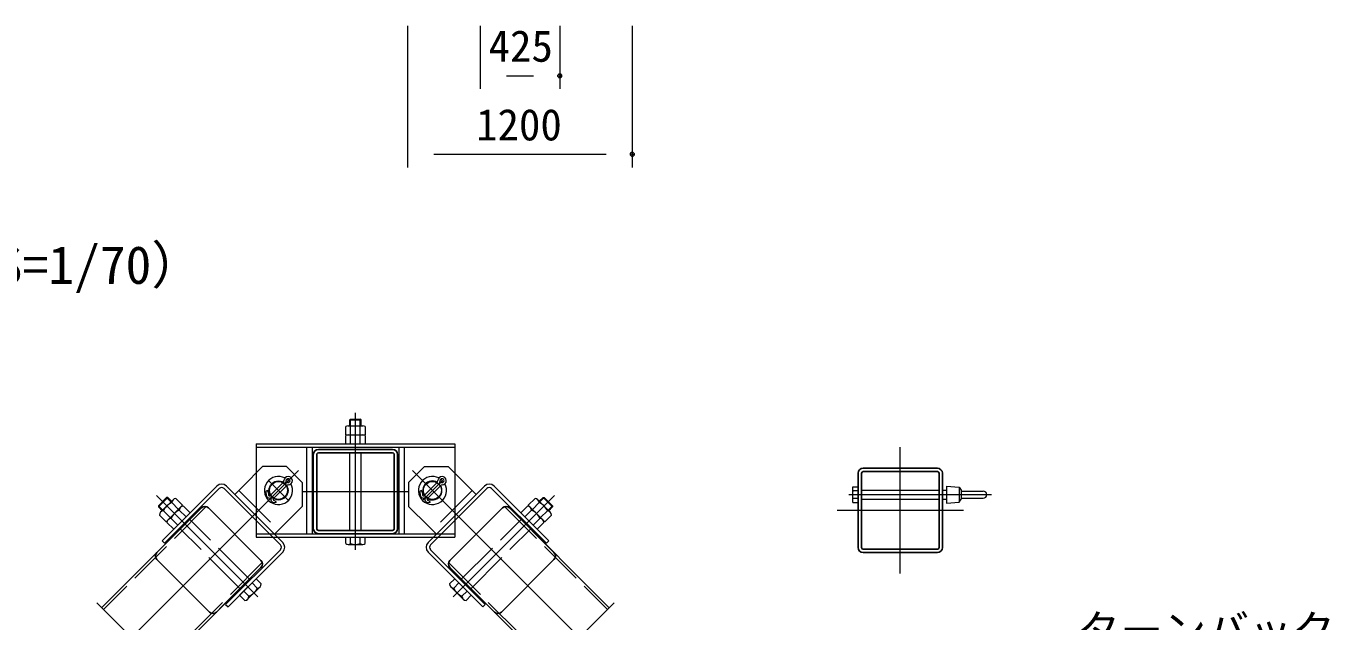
# Model space of a CAD drawing. Units: millimetres, scale not verified. Extents: x -14699 to 14701, y -10394 to 10396.
# Drawn here: x -4281 to 2640, y -6452 to -3275 of the extents above; entities that cross this region are included whole.
import ezdxf
from ezdxf.enums import TextEntityAlignment as Align

# ---------------------------------------------------------------- set-up
doc = ezdxf.new("R2010")
doc.units = ezdxf.units.MM
doc.header["$LTSCALE"] = 40
doc.header["$PDMODE"] = 32
doc.header["$PDSIZE"] = 20
doc.linetypes.add('DASHED', pattern=[7.5, 6, -1.5])
doc.linetypes.add('USER1', pattern=[50.8, 31.75, -6.35, 6.35, -6.35])
for name, color, linetype, lineweight in [('0-0_D-TTL-TXT', 7, 'Continuous', 13), ('0-1_D-STR1', 1, 'Continuous', 25), ('0-2_D-BMK', 2, 'USER1', 13), ('0-3_D-STR3', 3, 'Continuous', 13), ('0-5_D-STR-DIM', 7, 'Continuous', 13), ('0-8_D-STR-TXT', 7, 'Continuous', 13)]:
    doc.layers.add(name, color=color, linetype=linetype, lineweight=lineweight)
doc.layers.add('0-7_Defpoints', color=8, linetype='Continuous')
doc.styles.add('ＭＳ ゴシック', font='')
doc.styles.get('ＭＳ ゴシック').set_extended_font_data('MS Gothic')

msp = doc.modelspace()

# ---------------------------------------------------------------- linework, layer by layer
at = {"layer": '0-1_D-STR1'}
for p, q in [((-2323.33, -5536.24), (-2719.33, -5536.24)), ((-2746.33, -5563.24), (-2746.33, -5959.24)), ((-2728.33, -5563.24), (-2728.33, -5959.24)), ((-2323.33, -5554.24), (-2719.33, -5554.24)), ((-2314.33, -5959.24), (-2314.33, -5563.24)), ((-2296.33, -5959.24), (-2296.33, -5563.24)), ((162.8, -5663.63), (162.8, -6059.63)), ((180.8, -5663.63), (180.8, -6059.63)), ((585.8, -5636.63), (189.8, -5636.63)), ((585.8, -5654.63), (189.8, -5654.63)), ((594.8, -6059.63), (594.8, -5663.63)), ((612.8, -6059.63), (612.8, -5663.63)), ((-3343.87, -5848.58), (-3876.6, -6381.31)), ((-3581.45, -6086.16), (-3343.87, -5848.58)), ((-3305.68, -5848.58), (-3025.67, -6128.59)), ((-1736.98, -5848.58), (-2016.99, -6128.59)), ((-1461.21, -6086.16), (-1698.79, -5848.58)), ((-1698.79, -5848.58), (-1166.06, -6381.31)), ((-2719.33, -5968.24), (-2323.33, -5968.24)), ((-2719.33, -5986.24), (-2323.33, -5986.24)), ((189.8, -6068.63), (585.8, -6068.63)), ((189.8, -6086.63), (585.8, -6086.63)), ((-3301.44, -6404.36), (-3581.45, -6124.35)), ((-1741.22, -6404.36), (-1461.21, -6124.35)), ((-3025.67, -6166.77), (-3558.4, -6699.51)), ((-3025.67, -6166.77), (-3263.26, -6404.36)), ((-2016.99, -6166.77), (-1779.4, -6404.36)), ((-2016.99, -6166.77), (-1484.26, -6699.51))]:
    msp.add_line(p, q, dxfattribs=at)
at = {"layer": '0-1_D-STR1', "linetype": 'DASHED'}
for p, q in [((-3317.79, -5841.59), (-3867.05, -6390.86)), ((-1724.87, -5841.59), (-1175.61, -6390.86)), ((-3018.68, -6140.69), (-3567.95, -6689.96)), ((-2023.98, -6140.69), (-1474.71, -6689.96))]:
    msp.add_line(p, q, dxfattribs=at)
at = {"layer": '0-1_D-STR1'}
for centre, radius, start, end in [((-2719.33, -5563.24), 27, 90, 180), ((-2323.33, -5563.24), 27, 0, 90), ((-2719.33, -5563.24), 9, 90, 180), ((-2323.33, -5563.24), 9, 0, 90), ((189.8, -5663.63), 27, 90, 180), ((189.8, -5663.63), 9, 90, 180), ((585.8, -5663.63), 27, 0, 90), ((585.8, -5663.63), 9, 0, 90), ((-3324.77, -5867.67), 27, 45, 135), ((-1717.89, -5867.67), 27, 45, 135), ((-2719.33, -5959.24), 27, 180, 270), ((-2719.33, -5959.24), 9, 180, 270), ((-2323.33, -5959.24), 27, 270, 0), ((-2323.33, -5959.24), 9, 270, 0), ((-3562.36, -6105.26), 27, 135, 225), ((-1480.3, -6105.26), 27, 315, 45), ((189.8, -6059.63), 27, 180, 270), ((189.8, -6059.63), 9, 180, 270), ((585.8, -6059.63), 27, 270, 0), ((585.8, -6059.63), 9, 270, 0), ((-3044.76, -6147.68), 27, 315, 45), ((-1997.9, -6147.68), 27, 135, 225), ((-3282.35, -6385.27), 27, 225, 315), ((-1760.31, -6385.27), 27, 225, 315)]:
    msp.add_arc(centre, radius, start, end, dxfattribs=at)
at = {"layer": '0-2_D-BMK'}
for p, q in [((-2521.33, -6072.41), (-2521.33, -5340.91)), ((387.8, -6199.13), (387.8, -5524.13)), ((-2826.26, -5649.17), (-3717.5, -6540.41)), ((-2216.4, -5649.17), (-1325.16, -6540.41)), ((-2984.38, -5703.19), (-2880.28, -5807.29)), ((-2058.28, -5703.19), (-2162.38, -5807.29)), ((-2058.37, -5703.28), (-2162.29, -5807.2)), ((-3042.98, -6323.41), (-3583.81, -5782.59)), ((-2802.58, -5761.24), (-2240.08, -5761.24)), ((-1999.68, -6323.41), (-1458.85, -5782.59)), ((113.19, -5777.63), (874.17, -5777.63)), ((725.3, -5861.63), (50.3, -5861.63))]:
    msp.add_line(p, q, dxfattribs=at)
at = {"layer": '0-3_D-STR3'}
for p, q in [((-2551.33, -5378.3), (-2547.27, -5374.24)), ((-2551.33, -5410.24), (-2551.33, -5378.3)), ((-2551.33, -5378.3), (-2491.33, -5378.3)), ((-2547.27, -5374.24), (-2495.39, -5374.24)), ((-2547.27, -5410.24), (-2547.27, -5374.24)), ((-2495.39, -5410.24), (-2495.39, -5374.24)), ((-2491.33, -5378.3), (-2495.39, -5374.24)), ((-2491.33, -5410.24), (-2491.33, -5378.3)), ((-2573.23, -5458.24), (-2573.23, -5414.44)), ((-2573.23, -5458.24), (-2469.43, -5458.24)), ((-2573.23, -5506.24), (-2573.23, -5462.44)), ((-2561.02, -5410.24), (-2482.39, -5410.24)), ((-2561.02, -5458.24), (-2482.39, -5458.24)), ((-2547.28, -5458.24), (-2547.28, -5414.44)), ((-2547.28, -5506.24), (-2547.28, -5462.44)), ((-2495.38, -5458.24), (-2495.38, -5414.44)), ((-2495.38, -5506.24), (-2495.38, -5462.44)), ((-2469.43, -5414.44), (-2469.43, -5458.24)), ((-2469.43, -5462.44), (-2469.43, -5506.24)), ((-3052.33, -5506.24), (-1990.33, -5506.24)), ((-3052.33, -5506.24), (-3052.33, -6004.24)), ((-3052.33, -5524.24), (-1990.33, -5524.24)), ((-2782.33, -5524.24), (-2782.33, -5986.24)), ((-2752.33, -5524.24), (-2752.33, -5986.24)), ((-2573.23, -5506.24), (-2469.43, -5506.24)), ((-2290.33, -5524.24), (-2290.33, -5986.24)), ((-2260.33, -5524.24), (-2260.33, -5986.24)), ((-1990.33, -5506.24), (-1990.33, -6004.24)), ((-2551.33, -5968.24), (-2551.33, -5554.24)), ((-2491.33, -5968.24), (-2491.33, -5554.24)), ((-3210.22, -5731.9), (-2909, -6033.13)), ((-3123.25, -5734.03), (-3165.67, -5776.45)), ((-1832.44, -5731.9), (-2133.66, -6033.13)), ((-1919.41, -5734.03), (-1876.98, -5776.45)), ((-1781.52, -5731.9), (-1488.78, -6024.65)), ((135.2, -5736.08), (162.8, -5736.08)), ((162.8, -5736.08), (162.8, -5819.18)), ((633.8, -5732.63), (633.8, -5822.63)), ((702.8, -5737.13), (702.8, -5818.13)), ((-3529.74, -5792.62), (-3573.77, -5836.65)), ((-3522.85, -5792.62), (-3573.77, -5843.54)), ((-3495.13, -5804.68), (-3563.39, -5872.94)), ((-3248.41, -5744.63), (-3541.15, -6037.37)), ((-3506.41, -5815.96), (-3529.74, -5792.62)), ((-3522.85, -5792.62), (-3529.74, -5792.62)), ((-3502.96, -5812.51), (-3522.85, -5792.62)), ((-3443.99, -5834.15), (-3480.05, -5798.09)), ((-3222.95, -5744.63), (-2921.72, -6045.86)), ((-2999.69, -5765.21), (-2994.93, -5754.37)), ((-2999.69, -5765.21), (-2997.98, -5779.67)), ((-2994.93, -5754.37), (-2987.77, -5763.8)), ((-2987.77, -5763.8), (-2986.07, -5778.26)), ((-2952.16, -5810.05), (-2956.6, -5808.62)), ((-2952.16, -5810.05), (-2944.3, -5818.9)), ((-2177.69, -5765.21), (-2175.98, -5779.67)), ((-2165.77, -5763.8), (-2164.07, -5778.26)), ((-2130.16, -5810.05), (-2134.6, -5808.62)), ((-1819.71, -5744.63), (-2120.94, -6045.86)), ((-1794.25, -5744.63), (-1501.51, -6037.37)), ((-1598.67, -5834.15), (-1562.6, -5798.09)), ((-1547.53, -5804.68), (-1479.27, -5872.94)), ((-1539.69, -5812.51), (-1519.8, -5792.62)), ((-1536.25, -5815.96), (-1512.91, -5792.62)), ((-1519.8, -5792.62), (-1468.89, -5843.54)), ((-1519.8, -5792.62), (-1512.91, -5792.62)), ((-1512.91, -5792.62), (-1468.89, -5836.65)), ((132.8, -5746.01), (132.8, -5809.02)), ((162.8, -5756.86), (135.2, -5756.86)), ((162.8, -5798.41), (135.2, -5798.41)), ((180.8, -5753.63), (594.8, -5753.63)), ((180.8, -5801.63), (594.8, -5801.63)), ((612.8, -5753.63), (633.8, -5753.63)), ((612.8, -5801.63), (633.8, -5801.63)), ((702.8, -5818.13), (713.11, -5801.63)), ((713.11, -5753.63), (713.11, -5801.63)), ((713.11, -5758.88), (831.05, -5758.88)), ((713.11, -5796.38), (831.05, -5796.38)), ((-3550.43, -5859.98), (-3573.77, -5836.65)), ((-3573.77, -5836.65), (-3573.77, -5843.54)), ((-3553.88, -5863.43), (-3573.77, -5843.54)), ((-3510.18, -5900.34), (-3546.24, -5864.27)), ((-3443.99, -5834.15), (-3532.24, -5922.4)), ((-3454.82, -5844.98), (-3523.08, -5913.24)), ((-3466.05, -5856.21), (-3502.12, -5820.15)), ((-3403.69, -5874.46), (-3491.93, -5962.7)), ((-3425.75, -5896.52), (-3461.81, -5860.46)), ((-3403.69, -5874.46), (-3439.75, -5838.39)), ((-2133.85, -5821.47), (-2138.29, -5820.04)), ((-1638.97, -5874.46), (-1602.91, -5838.39)), ((-1638.97, -5874.46), (-1550.73, -5962.7)), ((-1616.91, -5896.52), (-1580.85, -5860.46)), ((-1598.67, -5834.15), (-1510.42, -5922.4)), ((-1587.84, -5844.98), (-1519.58, -5913.24)), ((-1576.61, -5856.21), (-1540.54, -5820.15)), ((-1532.48, -5900.34), (-1496.42, -5864.27)), ((-1492.23, -5859.98), (-1468.89, -5836.65)), ((-1488.78, -5863.43), (-1468.89, -5843.54)), ((-1468.89, -5836.65), (-1468.89, -5843.54)), ((135.2, -5819.18), (162.8, -5819.18)), ((633.8, -5822.63), (702.8, -5818.13)), ((-3568.3, -5886.34), (-3532.24, -5922.4)), ((-3528, -5926.64), (-3491.93, -5962.7)), ((-3469.87, -5940.64), (-3505.93, -5904.58)), ((-2911.12, -5946.16), (-2953.54, -5988.58)), ((-2131.54, -5946.16), (-2089.12, -5988.58)), ((-1572.79, -5940.64), (-1536.72, -5904.58)), ((-1514.66, -5926.64), (-1550.73, -5962.7)), ((-1474.36, -5886.34), (-1510.42, -5922.4)), ((-3052.33, -5986.24), (-1990.33, -5986.24)), ((-3052.33, -6004.24), (-1990.33, -6004.24)), ((-2573.23, -6004.24), (-2469.43, -6004.24)), ((-2573.23, -6039.04), (-2573.23, -6004.24)), ((-2547.28, -6039.04), (-2547.28, -6004.24)), ((-2495.38, -6039.04), (-2495.38, -6004.24)), ((-2469.43, -6039.04), (-2469.43, -6004.24)), ((-2921.72, -6071.32), (-3214.47, -6364.06)), ((-2909, -6084.04), (-3201.74, -6376.79)), ((-2561.02, -6043.24), (-2482.39, -6043.24)), ((-2133.66, -6084.04), (-1840.92, -6376.79)), ((-2120.94, -6071.32), (-1828.19, -6364.06)), ((-1488.78, -6024.65), (-1501.51, -6037.37)), ((-3051.55, -6226.6), (-3139.79, -6314.84)), ((-3023.97, -6254.17), (-3051.55, -6226.6)), ((-2018.69, -6254.17), (-1991.11, -6226.6)), ((-1991.11, -6226.6), (-1902.86, -6314.84)), ((-3090.16, -6320.36), (-3117.73, -6292.78)), ((-3030.56, -6269.25), (-3098.82, -6337.51)), ((-3046.03, -6276.24), (-3073.61, -6248.66)), ((-2012.1, -6269.25), (-1943.84, -6337.51)), ((-1996.63, -6276.24), (-1969.05, -6248.66)), ((-1952.5, -6320.36), (-1924.93, -6292.78)), ((-3214.47, -6364.06), (-3201.74, -6376.79)), ((-3112.22, -6342.42), (-3139.79, -6314.84)), ((-1930.44, -6342.42), (-1902.86, -6314.84)), ((-1828.19, -6364.06), (-1840.92, -6376.79))]:
    msp.add_line(p, q, dxfattribs=at)
at = {"layer": '0-3_D-STR3', "linetype": 'DASHED'}
for p, q in [((-3017.18, -5627.96), (-3123.25, -5734.03)), ((-2889.9, -5627.96), (-3017.18, -5627.96)), ((-2152.76, -5627.96), (-2025.48, -5627.96)), ((-2025.48, -5627.96), (-1919.41, -5734.03)), ((-2907.67, -5713.61), (-2975.86, -5781.8)), ((-2889.9, -5729.78), (-2958.89, -5798.77)), ((-2085.67, -5713.61), (-2153.86, -5781.8)), ((-2067.9, -5729.78), (-2136.89, -5798.77)), ((-3144.46, -5755.24), (-2932.33, -5967.37)), ((-1898.2, -5755.24), (-2110.33, -5967.37)), ((-2805.05, -5840.09), (-2911.12, -5946.16)), ((-2237.61, -5840.09), (-2131.54, -5946.16)), ((-3082.94, -6232.54), (-3409.63, -5905.85)), ((-1959.72, -6232.54), (-1633.03, -5905.85)), ((-3133.86, -6283.45), (-3460.54, -5956.76)), ((-1908.8, -6283.45), (-1582.12, -5956.76))]:
    msp.add_line(p, q, dxfattribs=at)
for points in [[(-2889.9, -5627.96), (-2805.05, -5712.81), (-2805.05, -5840.09)], [(-2152.76, -5627.96), (-2237.61, -5712.81), (-2237.61, -5840.09)]]:
    msp.add_lwpolyline(points, dxfattribs=at)
at = {"layer": '0-3_D-STR3'}
for points in [[(-3261.13, -5731.9), (-3553.88, -6024.65), (-3541.15, -6037.37)], [(633.8, -5732.63), (702.8, -5737.13), (713.11, -5753.63)], [(-2177.69, -5765.21), (-2172.93, -5754.37), (-2165.77, -5763.8)], [(-2130.16, -5810.05), (-2122.3, -5818.9), (-2133.85, -5821.47)], [(-2944.3, -5818.9), (-2955.85, -5821.47), (-2960.29, -5820.04)]]:
    msp.add_lwpolyline(points, dxfattribs=at)
for centre, radius in [((-2932.33, -5755.24), 51), ((-2932.33, -5755.24), 48), ((-2110.33, -5755.24), 48)]:
    msp.add_circle(centre, radius, dxfattribs=at)
for centre, radius, start, end in [((-2560.25, -5432.31), 22.09, 54.01973, 125.98027), ((-2560.25, -5480.31), 22.09, 54.01973, 125.98027), ((-2521.33, -5492.51), 82.27, 71.61284, 108.38716), ((-2521.33, -5540.51), 82.27, 71.61284, 108.38716), ((-2482.4, -5432.38), 22.14, 54.12648, 125.87352), ((-2482.4, -5480.38), 22.14, 54.12648, 125.87352), ((-3235.68, -5757.36), 36, 45, 135), ((-3235.68, -5757.36), 18, 45, 135), ((-2932.33, -5755.24), 75, 62.81803, 28.0289), ((-2918.28, -5703), 15, 315, 0.12813), ((-2880.78, -5702.92), 22.5, 272.26298, 180.12813), ((-2879.3, -5740.39), 27, 92.26298, 135), ((-2880.78, -5702.92), 10.5, 272.26298, 180.12813), ((-2879.3, -5740.39), 15, 92.26298, 135), ((-2932.33, -5755.24), 75, 37.40006, 53.44687), ((-2110.33, -5755.24), 75, 62.81803, 28.0289), ((-2110.33, -5755.24), 51, 58.87933, 31.29837), ((-2096.28, -5703), 15, 315, 0.12813), ((-2058.78, -5702.92), 22.5, 272.26298, 180.12813), ((-2057.3, -5740.39), 27, 92.26298, 135), ((-2058.78, -5702.92), 10.5, 272.26298, 180.12813), ((-2057.3, -5740.39), 15, 92.26298, 135), ((-2110.33, -5755.24), 75, 37.40006, 53.44687), ((-1806.98, -5757.36), 36, 45, 135), ((-1806.98, -5757.36), 18, 45, 135), ((156.44, -5746.47), 23.64, 153.93467, 206.06533), ((-3478.87, -5821.33), 23.27, 92.91412, 177.08588), ((-2980.11, -5777.56), 18, 186.73573, 315), ((-2980.11, -5777.56), 6, 186.73573, 315), ((-2954.76, -5802.91), 18, 127.62533, 252.10649), ((-2954.76, -5802.91), 6, 122.20897, 252.10649), ((-2158.11, -5777.56), 18, 186.73573, 315), ((-2158.11, -5777.56), 6, 186.73573, 315), ((-2132.76, -5802.91), 18, 127.62533, 252.10649), ((-2132.76, -5802.91), 6, 122.20897, 252.10649), ((-1563.79, -5821.33), 23.27, 2.91412, 87.08588), ((223.92, -5777.63), 91.12, 166.82041, 193.17959), ((156.47, -5808.79), 23.67, 153.96929, 206.03071), ((831.05, -5777.63), 18.75, 270, 90), ((-3545.47, -5887.11), 22.85, 91.94085, 178.05915), ((-3468.94, -5897.45), 84.12, 113.22895, 156.77105), ((-3428.63, -5937.76), 84.12, 113.22895, 156.77105), ((-3438.57, -5861.64), 23.27, 92.91412, 177.08588), ((-1604.09, -5861.64), 23.27, 2.91412, 87.08588), ((-1614.03, -5937.76), 84.12, 23.22895, 66.77105), ((-1573.72, -5897.45), 84.12, 23.22895, 66.77105), ((-1497.19, -5887.11), 22.85, 1.94085, 88.05915), ((-3505.16, -5927.42), 22.85, 91.94085, 178.05915), ((-1537.5, -5927.42), 22.85, 1.94085, 88.05915), ((-2934.45, -6058.59), 18, 315, 45), ((-2934.45, -6058.59), 36, 315, 45), ((-2560.25, -6021.17), 22.09, 234.01973, 305.98027), ((-2521.33, -5960.97), 82.27, 251.61284, 288.38716), ((-2482.4, -6021.1), 22.14, 234.12648, 305.87352), ((-2108.21, -6058.59), 36, 135, 225), ((-2108.21, -6058.59), 18, 135, 225), ((-3123.33, -6243.06), 84.12, 293.22895, 336.77105), ((-3047.22, -6252.99), 23.27, 272.91412, 357.08588), ((-1995.44, -6252.99), 23.27, 182.91412, 267.08588), ((-1919.33, -6243.06), 84.12, 203.22895, 246.77105), ((-3112.99, -6319.58), 22.85, 271.94085, 358.05915), ((-1929.67, -6319.58), 22.85, 181.94085, 268.05915)]:
    msp.add_arc(centre, radius, start, end, dxfattribs=at)
at = {"layer": '0-3_D-STR3', "linetype": 'DASHED'}
for centre in [(-2918.28, -5703), (-2096.28, -5703)]:
    msp.add_arc(centre, 27, 315, 0.12813, dxfattribs=at)
at = {"layer": '0-5_D-STR-DIM'}
for p, q in [((-2243.12, -3275.46), (-2243.12, -4030.81)), ((-1855.62, -3275.46), (-1855.62, -3611.98)), ((-1430.62, -3275.46), (-1430.62, -3611.98)), ((-1043.12, -3275.46), (-1043.12, -4030.81)), ((-1715.62, -3541.98), (-1570.62, -3541.98)), ((-2103.12, -3960.81), (-1183.12, -3960.81)), ((-3741.99, -6515.92), (-3903.12, -6354.79)), ((-1300.67, -6515.92), (-1139.54, -6354.79))]:
    msp.add_line(p, q, dxfattribs=at)
at = {"layer": '0-7_Defpoints'}
for p in [(-1430.62, -3541.98), (-1043.12, -3960.81)]:
    msp.add_point(p, dxfattribs=at)

# ---------------------------------------------------------------- texts
at = {"layer": '0-0_D-TTL-TXT', "style": 'ＭＳ ゴシック'}
msp.add_text('（S=1/70）', height=202.1, dxfattribs=at).set_placement((-4711.87, -4712.88), align=Align.BOTTOM_LEFT)
at = {"layer": '0-5_D-STR-DIM', "style": 'ＭＳ ゴシック'}
for s, p in [('425', (-1810.59, -3517.19)), ('1200', (-1877.27, -3937.19))]:
    msp.add_text(s, height=168.3, dxfattribs=at).set_placement(p, align=Align.BOTTOM_LEFT)
at = {"layer": '0-8_D-STR-TXT', "style": 'ＭＳ ゴシック'}
msp.add_text('ターンバックル', height=168.3, dxfattribs=at).set_placement((1332.16, -6637.29), align=Align.BOTTOM_LEFT)

doc.saveas('drawing.dxf')
